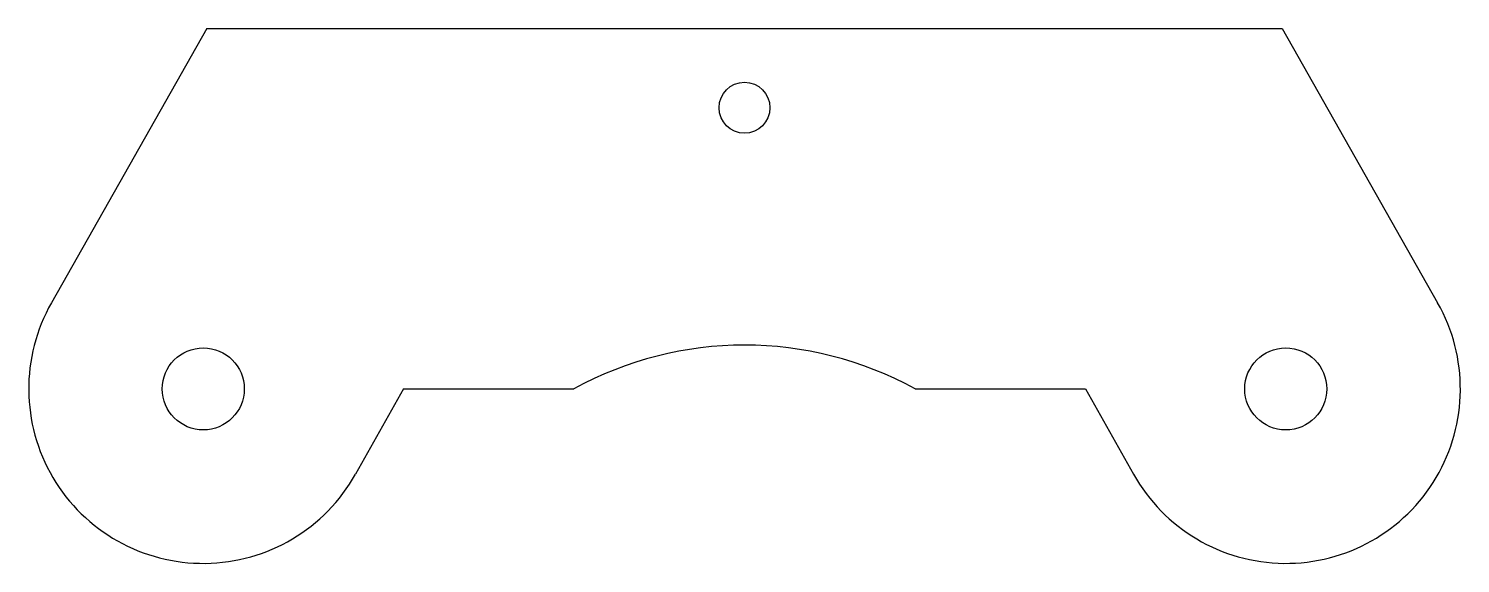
# Model space of a CAD drawing. Header units: millimetres. Extents: x 146 to 314, y 145 to 208.
import ezdxf

# ---------------------------------------------------------------- set-up
doc = ezdxf.new("R2010")
doc.units = ezdxf.units.MM

msp = doc.modelspace()

# ---------------------------------------------------------------- linework, layer by layer
for p, q in [((166.95, 208.04), (148.64, 175.75)), ((166.95, 208.04), (293.49, 208.04)), ((293.49, 208.04), (311.8, 175.75)), ((190.08, 165.61), (184.44, 155.56)), ((190.08, 165.61), (210.15, 165.61)), ((250.29, 165.61), (270.36, 165.61)), ((270.36, 165.61), (276, 155.56))]:
    msp.add_line(p, q)
for centre, radius in [((230.22, 198.72), 3), ((166.52, 165.61), 4.83), ((293.93, 165.61), 4.83)]:
    msp.add_circle(centre, radius)
for centre, radius, start, end in [((166.52, 165.61), 20.55, 150.4415, 330.7171), ((293.93, 165.61), 20.55, 209.2829, 29.5585), ((230.22, 129.1), 41.67, 61.2014, 118.7986)]:
    msp.add_arc(centre, radius, start, end)

doc.saveas('drawing.dxf')
